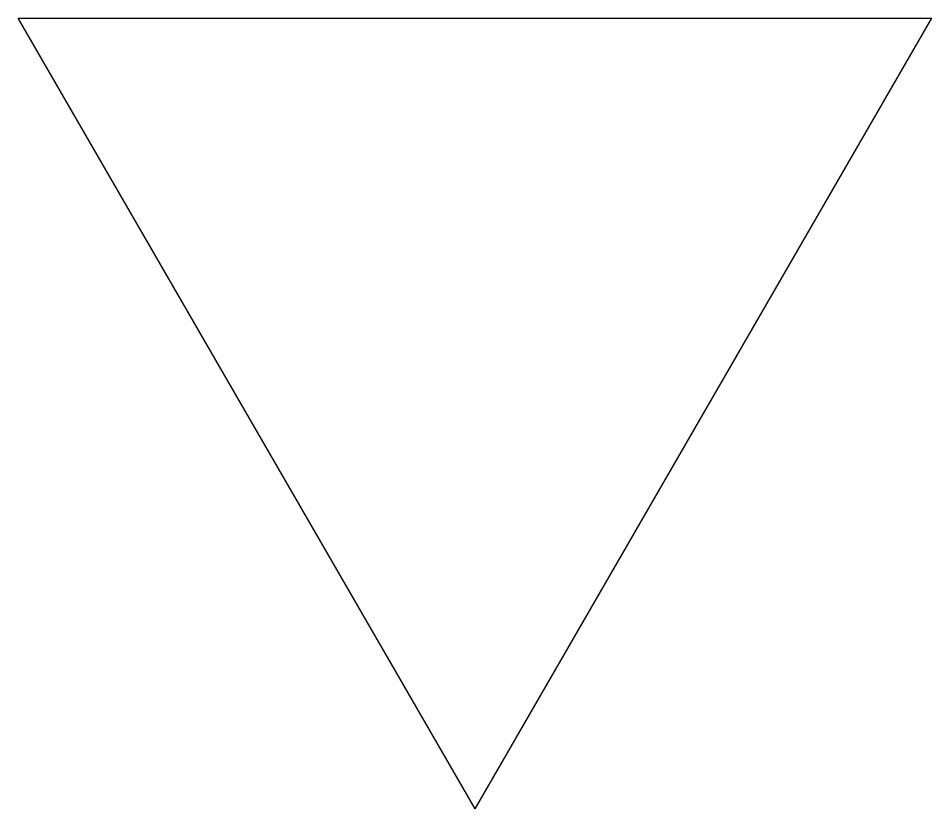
# Model space of a CAD drawing. Extents: x 104.32 to 107.78, y 33.88 to 36.88.
import ezdxf

# ---------------------------------------------------------------- set-up
doc = ezdxf.new("R2010")
doc.units = 0
doc.header["$MEASUREMENT"] = 0
doc.layers.get('0').update_dxf_attribs({"linetype": 'CONTINUOUS'})
doc.layers.add('DIM', color=2, linetype='CONTINUOUS')

# ---------------------------------------------------------------- blocks, each defined once
blk = doc.blocks.new('F01')
for p, q in [((5.774, 0), (0, 10)), ((0, 10), (11.547, 10)), ((5.774, 0), (11.547, 10))]:
    blk.add_line(p, q)

msp = doc.modelspace()

# ---------------------------------------------------------------- block references
at = {"layer": 'DIM', "xscale": 0.3, "yscale": 0.3, "zscale": 0.3}
msp.add_blockref('F01', (104.3208, 33.8802), dxfattribs=at)

doc.saveas('drawing.dxf')
